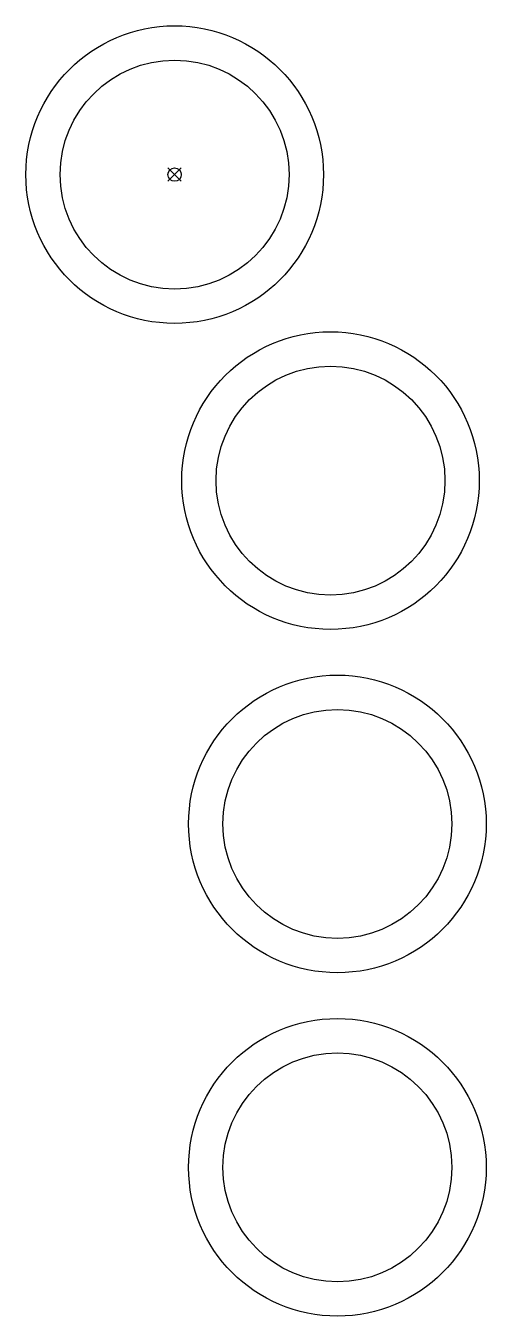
# Model space of a CAD drawing. Extents: x 173 to 294, y 459 to 797.
import ezdxf

# ---------------------------------------------------------------- set-up
doc = ezdxf.new("R2010")
doc.units = 0
doc.header["$MEASUREMENT"] = 0
doc.layers.get('0').update_dxf_attribs({"linetype": 'CONTINUOUS'})
doc.layers.add('$PARTREF_BOM', color=7, linetype='CONTINUOUS')
doc.styles.get("Standard").update_dxf_attribs({"font": 'txt.shx', "bigfont": 'chineset.shx'})

# ---------------------------------------------------------------- blocks, each defined once
blk = doc.blocks.new('PARTREF')
at = {"layer": '$PARTREF_BOM', "color": 2}
for p, q in [((-1.75, -1.75), (1.75, 1.75)), ((-1.75, 1.75), (1.75, -1.75))]:
    blk.add_line(p, q, dxfattribs=at)
blk.add_circle((0, 0), 1.75, dxfattribs=at)
at = {"layer": '$PARTREF_BOM', "color": 2, "flags": 1}
for tag, p in [('TAG5', (-16.09, -4.95)), ('TAG10', (-5.65, -5)), ('TAG15', (5.59, -4.74)), ('TAG4', (-16.09, -8.95)), ('TAG9', (-5.65, -9)), ('TAG14', (5.59, -8.74)), ('TAG3', (-16.09, -12.95)), ('TAG8', (-5.65, -13)), ('TAG13', (5.59, -12.74)), ('TAG2', (-16.09, -16.95)), ('TAG7', (-5.65, -17)), ('TAG12', (5.59, -16.74)), ('TAG1', (-16.09, -20.95)), ('TAG6', (-5.65, -21)), ('TAG11', (5.59, -20.74))]:
    blk.add_attdef(tag, p, '', height=2.5, dxfattribs=at)

msp = doc.modelspace()

# ---------------------------------------------------------------- linework, layer by layer
at = {"color": 7, "linetype": 'CONTINUOUS'}
for centre, radius in [((211.9, 757.83), 39), ((211.9, 757.83), 30), ((252.75, 677.64), 39), ((252.75, 677.64), 30), ((254.55, 587.66), 39), ((254.55, 587.66), 30), ((254.55, 497.66), 39), ((254.55, 497.66), 30)]:
    msp.add_circle(centre, radius, dxfattribs=at)

# ---------------------------------------------------------------- block references
at = {"color": 7}
msp.add_blockref('PARTREF', (211.9, 757.83), dxfattribs=at)

doc.saveas('drawing.dxf')
